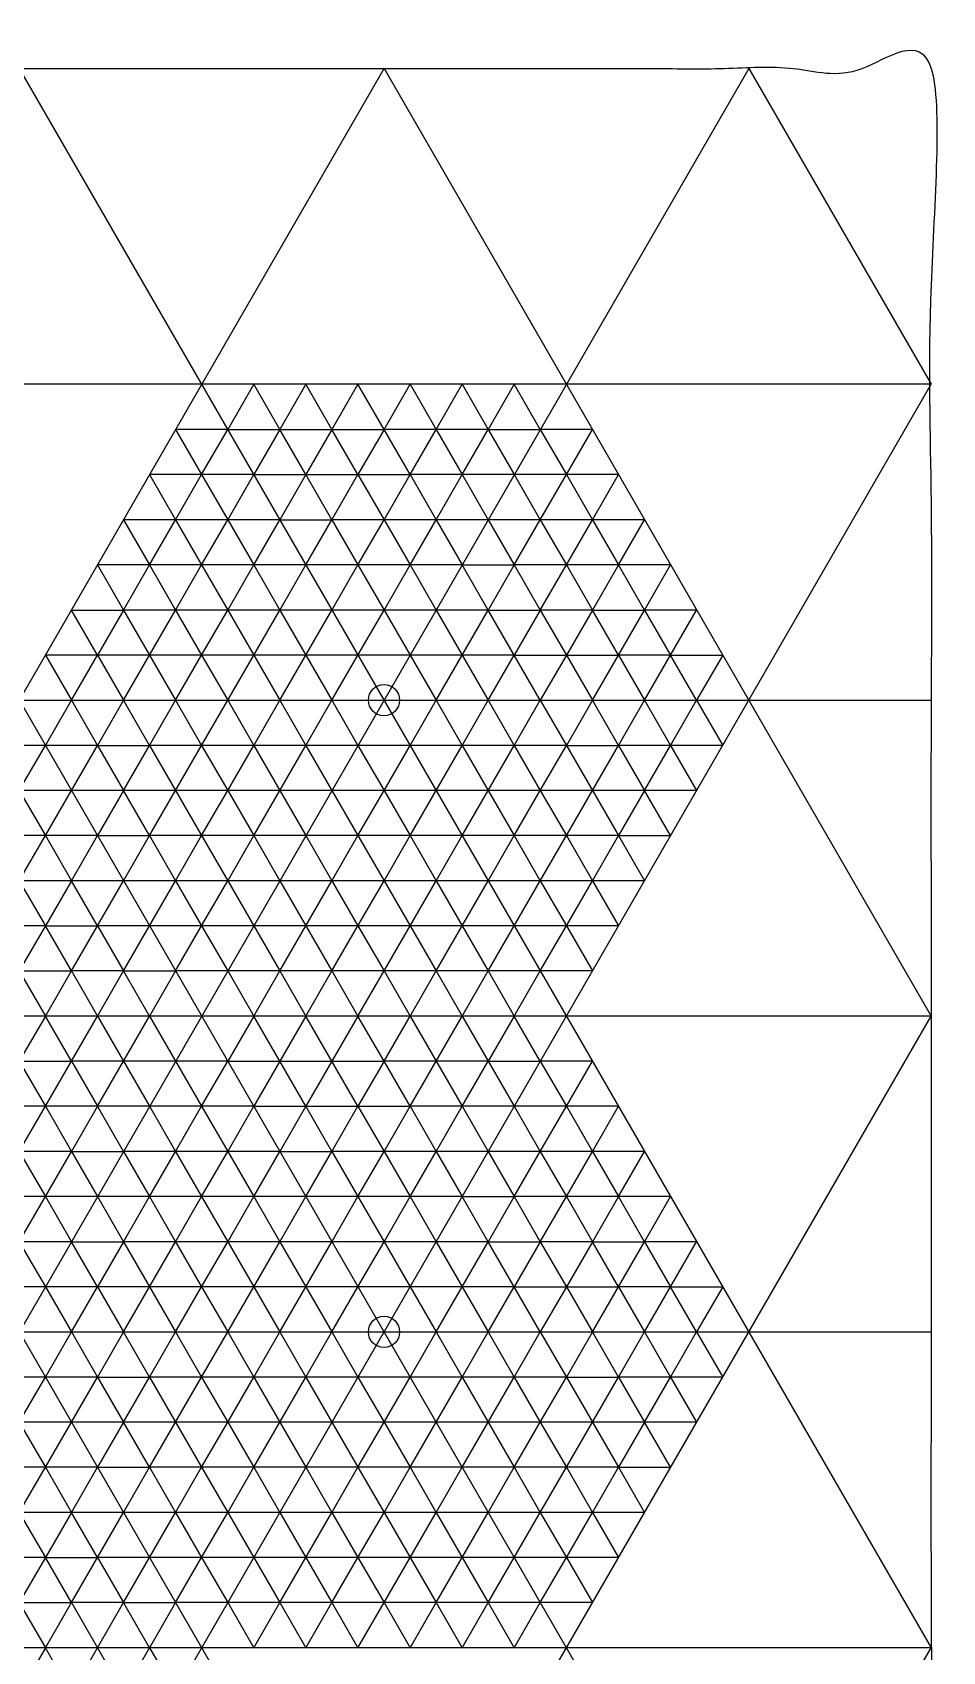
# Model space of a CAD drawing. Header units: millimetres. Extents: x 1 to 180, y 0 to 234.
# Drawn here: x 92.9 to 180.3, y 78.3 to 233.6 of the extents above; entities that cross this region are included whole.
import ezdxf

# ---------------------------------------------------------------- set-up
doc = ezdxf.new("R2010")
doc.units = ezdxf.units.MM
for name, color, linetype in [('CUT 1', 1, 'Continuous'), ('CUT 2', 15, 'Continuous'), ('ENGRAVE 1', 174, 'Continuous'), ('ENGRAVE 2', 3, 'Continuous')]:
    doc.layers.add(name, color=color, linetype=linetype)

msp = doc.modelspace()

# ---------------------------------------------------------------- linework, layer by layer
at = {"layer": 'CUT 1'}
for centre in [(126.66, 169.55), (126.66, 108.93)]:
    msp.add_circle(centre, 1.5, dxfattribs=at)
at = {"layer": 'CUT 2'}
msp.add_open_spline([(21.66, 18), (100.41, 18), (179.16, 18), (179.16, 124.09), (179.16, 230.18), (100.41, 230.18), (21.66, 230.18), (21.66, 124.09), (21.66, 18)], degree=2, knots=[0, 0, 0, 157.5, 157.5, 248.432668, 248.432668, 405.932668, 405.932668, 496.865336, 496.865336, 496.865336], dxfattribs=at)
at = {"layer": 'ENGRAVE 1'}
for p, q in [((114.16, 199.87), (111.66, 195.54)), ((116.66, 195.54), (114.16, 199.87)), ((119.16, 199.87), (116.66, 195.54)), ((121.66, 195.54), (119.16, 199.87)), ((124.16, 199.87), (121.66, 195.54)), ((126.66, 195.54), (124.16, 199.87)), ((126.66, 195.54), (129.16, 199.87)), ((129.16, 199.87), (131.66, 195.54)), ((131.66, 195.54), (134.16, 199.87)), ((134.16, 199.87), (136.66, 195.54)), ((139.16, 199.87), (136.66, 195.54)), ((141.66, 195.54), (139.16, 199.87)), ((111.66, 195.54), (106.66, 195.54)), ((106.66, 195.54), (109.16, 191.21)), ((109.16, 191.21), (111.66, 195.54)), ((111.66, 195.54), (116.66, 195.54)), ((116.66, 195.54), (114.16, 191.21)), ((116.66, 195.54), (121.66, 195.54)), ((119.16, 191.21), (116.66, 195.54)), ((121.66, 195.54), (119.16, 191.21)), ((121.66, 195.54), (126.66, 195.54)), ((124.16, 191.21), (121.66, 195.54)), ((126.66, 195.54), (124.16, 191.21)), ((131.66, 195.54), (126.66, 195.54)), ((129.16, 191.21), (126.66, 195.54)), ((129.16, 191.21), (131.66, 195.54)), ((136.66, 195.54), (131.66, 195.54)), ((131.66, 195.54), (134.16, 191.21)), ((134.16, 191.21), (136.66, 195.54)), ((136.66, 195.54), (139.16, 191.21)), ((136.66, 195.54), (141.66, 195.54)), ((146.66, 195.54), (141.66, 195.54)), ((141.66, 195.54), (144.16, 191.21)), ((144.16, 191.21), (146.66, 195.54)), ((104.16, 191.21), (106.66, 186.87)), ((109.16, 191.21), (104.16, 191.21)), ((106.66, 186.87), (109.16, 191.21)), ((114.16, 191.21), (109.16, 191.21)), ((109.16, 191.21), (111.66, 186.87)), ((111.66, 186.87), (114.16, 191.21)), ((114.16, 191.21), (119.16, 191.21)), ((119.16, 191.21), (116.66, 186.87)), ((121.66, 186.87), (119.16, 191.21)), ((119.16, 191.21), (124.16, 191.21)), ((121.66, 186.87), (124.16, 191.21)), ((124.16, 191.21), (129.16, 191.21)), ((124.16, 191.21), (126.66, 186.87)), ((126.66, 186.87), (129.16, 191.21)), ((134.16, 191.21), (129.16, 191.21)), ((129.16, 191.21), (131.66, 186.87)), ((131.66, 186.87), (134.16, 191.21)), ((139.16, 191.21), (134.16, 191.21)), ((134.16, 191.21), (136.66, 186.87)), ((144.16, 191.21), (139.16, 191.21)), ((139.16, 191.21), (141.66, 186.87)), ((141.66, 186.87), (144.16, 191.21)), ((149.16, 191.21), (144.16, 191.21)), ((144.16, 191.21), (146.66, 186.87)), ((146.66, 186.87), (149.16, 191.21)), ((106.66, 186.87), (101.66, 186.87)), ((101.66, 186.87), (104.16, 182.54)), ((104.16, 182.54), (106.66, 186.87)), ((111.66, 186.87), (106.66, 186.87)), ((106.66, 186.87), (109.16, 182.54)), ((109.16, 182.54), (111.66, 186.87)), ((116.66, 186.87), (111.66, 186.87)), ((111.66, 186.87), (114.16, 182.54)), ((114.16, 182.54), (116.66, 186.87)), ((116.66, 186.87), (121.66, 186.87)), ((119.16, 182.54), (121.66, 186.87)), ((126.66, 186.87), (121.66, 186.87)), ((121.66, 186.87), (124.16, 182.54)), ((124.16, 182.54), (126.66, 186.87)), ((126.66, 186.87), (129.16, 182.54)), ((131.66, 186.87), (126.66, 186.87)), ((129.16, 182.54), (131.66, 186.87)), ((136.66, 186.87), (131.66, 186.87)), ((131.66, 186.87), (134.16, 182.54)), ((141.66, 186.87), (136.66, 186.87)), ((136.66, 186.87), (139.16, 182.54)), ((139.16, 182.54), (141.66, 186.87)), ((146.66, 186.87), (141.66, 186.87)), ((141.66, 186.87), (144.16, 182.54)), ((144.16, 182.54), (146.66, 186.87)), ((151.66, 186.87), (146.66, 186.87)), ((146.66, 186.87), (149.16, 182.54)), ((149.16, 182.54), (151.66, 186.87)), ((99.16, 182.54), (101.66, 178.21)), ((104.16, 182.54), (99.16, 182.54)), ((101.66, 178.21), (104.16, 182.54)), ((104.16, 182.54), (106.66, 178.21)), ((109.16, 182.54), (104.16, 182.54)), ((106.66, 178.21), (109.16, 182.54)), ((114.16, 182.54), (109.16, 182.54)), ((109.16, 182.54), (111.66, 178.21)), ((111.66, 178.21), (114.16, 182.54)), ((119.16, 182.54), (114.16, 182.54)), ((114.16, 182.54), (116.66, 178.21)), ((116.66, 178.21), (119.16, 182.54)), ((124.16, 182.54), (119.16, 182.54)), ((121.66, 178.21), (124.16, 182.54)), ((129.16, 182.54), (124.16, 182.54)), ((124.16, 182.54), (126.66, 178.21)), ((126.66, 178.21), (129.16, 182.54)), ((134.16, 182.54), (129.16, 182.54)), ((129.16, 182.54), (131.66, 178.21)), ((136.66, 178.21), (134.16, 182.54)), ((134.16, 182.54), (139.16, 182.54)), ((139.16, 182.54), (136.66, 178.21)), ((144.16, 182.54), (139.16, 182.54)), ((139.16, 182.54), (141.66, 178.21)), ((141.66, 178.21), (144.16, 182.54)), ((144.16, 182.54), (146.66, 178.21)), ((149.16, 182.54), (144.16, 182.54)), ((149.16, 182.54), (146.66, 178.21)), ((154.16, 182.54), (149.16, 182.54)), ((151.66, 178.21), (149.16, 182.54)), ((151.66, 178.21), (154.16, 182.54)), ((99.16, 173.88), (96.66, 178.21)), ((96.66, 178.21), (101.66, 178.21)), ((101.66, 178.21), (99.16, 173.88)), ((101.66, 178.21), (104.16, 173.88)), ((106.66, 178.21), (101.66, 178.21)), ((104.16, 173.88), (106.66, 178.21)), ((111.66, 178.21), (106.66, 178.21)), ((106.66, 178.21), (109.16, 173.88)), ((109.16, 173.88), (111.66, 178.21)), ((116.66, 178.21), (111.66, 178.21)), ((111.66, 178.21), (114.16, 173.88)), ((114.16, 173.88), (116.66, 178.21)), ((121.66, 178.21), (116.66, 178.21)), ((116.66, 178.21), (119.16, 173.88)), ((119.16, 173.88), (121.66, 178.21)), ((126.66, 178.21), (121.66, 178.21)), ((124.16, 173.88), (126.66, 178.21)), ((126.66, 178.21), (129.16, 173.88)), ((131.66, 178.21), (126.66, 178.21)), ((136.66, 178.21), (131.66, 178.21)), ((131.66, 178.21), (134.16, 173.88)), ((134.16, 173.88), (136.66, 178.21)), ((139.16, 173.88), (136.66, 178.21)), ((136.66, 178.21), (141.66, 178.21)), ((141.66, 178.21), (139.16, 173.88)), ((146.66, 178.21), (141.66, 178.21)), ((141.66, 178.21), (144.16, 173.88)), ((146.66, 178.21), (144.16, 173.88)), ((149.16, 173.88), (146.66, 178.21)), ((146.66, 178.21), (151.66, 178.21)), ((149.16, 173.88), (151.66, 178.21)), ((156.66, 178.21), (151.66, 178.21)), ((151.66, 178.21), (154.16, 173.88)), ((154.16, 173.88), (156.66, 178.21)), ((99.16, 173.88), (94.16, 173.88)), ((94.16, 173.88), (96.66, 169.55)), ((96.66, 169.55), (99.16, 173.88)), ((104.16, 173.88), (99.16, 173.88)), ((99.16, 173.88), (101.66, 169.55)), ((101.66, 169.55), (104.16, 173.88)), ((104.16, 173.88), (106.66, 169.55)), ((109.16, 173.88), (104.16, 173.88)), ((106.66, 169.55), (109.16, 173.88)), ((114.16, 173.88), (109.16, 173.88)), ((109.16, 173.88), (111.66, 169.55)), ((111.66, 169.55), (114.16, 173.88)), ((119.16, 173.88), (114.16, 173.88)), ((114.16, 173.88), (116.66, 169.55)), ((116.66, 169.55), (119.16, 173.88)), ((119.16, 173.88), (121.66, 169.55)), ((124.16, 173.88), (119.16, 173.88)), ((121.66, 169.55), (124.16, 173.88)), ((129.16, 173.88), (124.16, 173.88)), ((134.16, 173.88), (129.16, 173.88)), ((129.16, 173.88), (131.66, 169.55)), ((131.66, 169.55), (134.16, 173.88)), ((134.16, 173.88), (136.66, 169.55)), ((139.16, 173.88), (134.16, 173.88)), ((136.66, 169.55), (139.16, 173.88)), ((139.16, 173.88), (144.16, 173.88)), ((141.66, 169.55), (139.16, 173.88)), ((144.16, 173.88), (141.66, 169.55)), ((144.16, 173.88), (146.66, 169.55)), ((144.16, 173.88), (149.16, 173.88)), ((146.66, 169.55), (149.16, 173.88)), ((149.16, 173.88), (151.66, 169.55)), ((154.16, 173.88), (149.16, 173.88)), ((151.66, 169.55), (154.16, 173.88)), ((156.66, 169.55), (154.16, 173.88)), ((154.16, 173.88), (159.16, 173.88)), ((159.16, 173.88), (156.66, 169.55)), ((94.16, 165.22), (96.66, 169.55)), ((96.66, 169.55), (99.16, 165.22)), ((101.66, 169.55), (99.16, 165.22)), ((104.16, 165.22), (101.66, 169.55)), ((104.16, 165.22), (106.66, 169.55)), ((106.66, 169.55), (109.16, 165.22)), ((109.16, 165.22), (111.66, 169.55)), ((111.66, 169.55), (114.16, 165.22)), ((114.16, 165.22), (116.66, 169.55)), ((116.66, 169.55), (119.16, 165.22)), ((119.16, 165.22), (121.66, 169.55)), ((121.66, 169.55), (124.16, 165.22)), ((129.16, 165.22), (131.66, 169.55)), ((131.66, 169.55), (134.16, 165.22)), ((134.16, 165.22), (136.66, 169.55)), ((136.66, 169.55), (139.16, 165.22)), ((139.16, 165.22), (141.66, 169.55)), ((141.66, 169.55), (144.16, 165.22)), ((146.66, 169.55), (144.16, 165.22)), ((149.16, 165.22), (146.66, 169.55)), ((149.16, 165.22), (151.66, 169.55)), ((151.66, 169.55), (154.16, 165.22)), ((154.16, 165.22), (156.66, 169.55)), ((156.66, 169.55), (159.16, 165.22)), ((94.16, 165.22), (89.16, 165.22)), ((91.66, 160.89), (94.16, 165.22)), ((99.16, 165.22), (94.16, 165.22)), ((96.66, 160.89), (99.16, 165.22)), ((99.16, 165.22), (104.16, 165.22)), ((99.16, 165.22), (101.66, 160.89)), ((101.66, 160.89), (104.16, 165.22)), ((104.16, 165.22), (106.66, 160.89)), ((109.16, 165.22), (104.16, 165.22)), ((106.66, 160.89), (109.16, 165.22)), ((114.16, 165.22), (109.16, 165.22)), ((109.16, 165.22), (111.66, 160.89)), ((111.66, 160.89), (114.16, 165.22)), ((114.16, 165.22), (116.66, 160.89)), ((119.16, 165.22), (114.16, 165.22)), ((116.66, 160.89), (119.16, 165.22)), ((124.16, 165.22), (119.16, 165.22)), ((119.16, 165.22), (121.66, 160.89)), ((129.16, 165.22), (124.16, 165.22)), ((124.16, 165.22), (126.66, 160.89)), ((126.66, 160.89), (129.16, 165.22)), ((134.16, 165.22), (129.16, 165.22)), ((131.66, 160.89), (134.16, 165.22)), ((139.16, 165.22), (134.16, 165.22)), ((134.16, 165.22), (136.66, 160.89)), ((136.66, 160.89), (139.16, 165.22)), ((139.16, 165.22), (141.66, 160.89)), ((144.16, 165.22), (139.16, 165.22)), ((141.66, 160.89), (144.16, 165.22)), ((144.16, 165.22), (146.66, 160.89)), ((144.16, 165.22), (149.16, 165.22)), ((146.66, 160.89), (149.16, 165.22)), ((149.16, 165.22), (151.66, 160.89)), ((154.16, 165.22), (149.16, 165.22)), ((151.66, 160.89), (154.16, 165.22)), ((159.16, 165.22), (154.16, 165.22)), ((154.16, 165.22), (156.66, 160.89)), ((91.66, 160.89), (94.16, 156.56)), ((96.66, 160.89), (91.66, 160.89)), ((94.16, 156.56), (96.66, 160.89)), ((101.66, 160.89), (96.66, 160.89)), ((101.66, 160.89), (99.16, 156.56)), ((104.16, 156.56), (101.66, 160.89)), ((106.66, 160.89), (101.66, 160.89)), ((104.16, 156.56), (106.66, 160.89)), ((106.66, 160.89), (109.16, 156.56)), ((111.66, 160.89), (106.66, 160.89)), ((109.16, 156.56), (111.66, 160.89)), ((116.66, 160.89), (111.66, 160.89)), ((111.66, 160.89), (114.16, 156.56)), ((114.16, 156.56), (116.66, 160.89)), ((116.66, 160.89), (119.16, 156.56)), ((121.66, 160.89), (116.66, 160.89)), ((126.66, 160.89), (121.66, 160.89)), ((121.66, 160.89), (124.16, 156.56)), ((124.16, 156.56), (126.66, 160.89)), ((126.66, 160.89), (129.16, 156.56)), ((131.66, 160.89), (126.66, 160.89)), ((129.16, 156.56), (131.66, 160.89)), ((136.66, 160.89), (131.66, 160.89)), ((134.16, 156.56), (136.66, 160.89)), ((141.66, 160.89), (136.66, 160.89)), ((136.66, 160.89), (139.16, 156.56)), ((139.16, 156.56), (141.66, 160.89)), ((141.66, 160.89), (144.16, 156.56)), ((146.66, 160.89), (141.66, 160.89)), ((144.16, 156.56), (146.66, 160.89)), ((151.66, 160.89), (146.66, 160.89)), ((146.66, 160.89), (149.16, 156.56)), ((151.66, 160.89), (149.16, 156.56)), ((156.66, 160.89), (151.66, 160.89)), ((154.16, 156.56), (151.66, 160.89)), ((94.16, 156.56), (89.16, 156.56)), ((91.66, 152.23), (94.16, 156.56)), ((94.16, 156.56), (96.66, 152.23)), ((99.16, 156.56), (94.16, 156.56)), ((96.66, 152.23), (99.16, 156.56)), ((99.16, 156.56), (104.16, 156.56)), ((101.66, 152.23), (104.16, 156.56)), ((109.16, 156.56), (104.16, 156.56)), ((104.16, 156.56), (106.66, 152.23)), ((106.66, 152.23), (109.16, 156.56)), ((109.16, 156.56), (111.66, 152.23)), ((114.16, 156.56), (109.16, 156.56)), ((111.66, 152.23), (114.16, 156.56)), ((119.16, 156.56), (114.16, 156.56)), ((114.16, 156.56), (116.66, 152.23)), ((119.16, 156.56), (121.66, 152.23)), ((124.16, 156.56), (119.16, 156.56)), ((121.66, 152.23), (124.16, 156.56)), ((129.16, 156.56), (124.16, 156.56)), ((124.16, 156.56), (126.66, 152.23)), ((126.66, 152.23), (129.16, 156.56)), ((134.16, 156.56), (129.16, 156.56)), ((129.16, 156.56), (131.66, 152.23)), ((131.66, 152.23), (134.16, 156.56)), ((139.16, 156.56), (134.16, 156.56)), ((136.66, 152.23), (139.16, 156.56)), ((144.16, 156.56), (139.16, 156.56)), ((139.16, 156.56), (141.66, 152.23)), ((141.66, 152.23), (144.16, 156.56)), ((144.16, 156.56), (146.66, 152.23)), ((149.16, 156.56), (144.16, 156.56)), ((146.66, 152.23), (149.16, 156.56)), ((149.16, 156.56), (151.66, 152.23)), ((149.16, 156.56), (154.16, 156.56)), ((96.66, 152.23), (91.66, 152.23)), ((91.66, 152.23), (94.16, 147.9)), ((96.66, 152.23), (94.16, 147.9)), ((101.66, 152.23), (96.66, 152.23)), ((99.16, 147.9), (96.66, 152.23)), ((99.16, 147.9), (101.66, 152.23)), ((106.66, 152.23), (101.66, 152.23)), ((104.16, 147.9), (106.66, 152.23)), ((111.66, 152.23), (106.66, 152.23)), ((106.66, 152.23), (109.16, 147.9)), ((109.16, 147.9), (111.66, 152.23)), ((111.66, 152.23), (114.16, 147.9)), ((116.66, 152.23), (111.66, 152.23)), ((121.66, 152.23), (116.66, 152.23)), ((116.66, 152.23), (119.16, 147.9)), ((119.16, 147.9), (121.66, 152.23)), ((126.66, 152.23), (121.66, 152.23)), ((121.66, 152.23), (124.16, 147.9)), ((124.16, 147.9), (126.66, 152.23)), ((126.66, 152.23), (129.16, 147.9)), ((131.66, 152.23), (126.66, 152.23)), ((129.16, 147.9), (131.66, 152.23)), ((131.66, 152.23), (134.16, 147.9)), ((136.66, 152.23), (131.66, 152.23)), ((134.16, 147.9), (136.66, 152.23)), ((141.66, 152.23), (136.66, 152.23)), ((139.16, 147.9), (141.66, 152.23)), ((141.66, 152.23), (144.16, 147.9)), ((146.66, 152.23), (141.66, 152.23)), ((144.16, 147.9), (146.66, 152.23)), ((146.66, 152.23), (149.16, 147.9)), ((151.66, 152.23), (146.66, 152.23)), ((94.16, 147.9), (89.16, 147.9)), ((94.16, 147.9), (91.66, 143.57)), ((96.66, 143.57), (94.16, 147.9)), ((94.16, 147.9), (99.16, 147.9)), ((96.66, 143.57), (99.16, 147.9)), ((99.16, 147.9), (101.66, 143.57)), ((104.16, 147.9), (99.16, 147.9)), ((101.66, 143.57), (104.16, 147.9)), ((109.16, 147.9), (104.16, 147.9)), ((106.66, 143.57), (109.16, 147.9)), ((114.16, 147.9), (109.16, 147.9)), ((109.16, 147.9), (111.66, 143.57)), ((119.16, 147.9), (114.16, 147.9)), ((114.16, 147.9), (116.66, 143.57)), ((116.66, 143.57), (119.16, 147.9)), ((124.16, 147.9), (119.16, 147.9)), ((119.16, 147.9), (121.66, 143.57)), ((121.66, 143.57), (124.16, 147.9)), ((129.16, 147.9), (124.16, 147.9)), ((124.16, 147.9), (126.66, 143.57)), ((126.66, 143.57), (129.16, 147.9)), ((134.16, 147.9), (129.16, 147.9)), ((129.16, 147.9), (131.66, 143.57)), ((131.66, 143.57), (134.16, 147.9)), ((139.16, 147.9), (134.16, 147.9)), ((134.16, 147.9), (136.66, 143.57)), ((136.66, 143.57), (139.16, 147.9)), ((144.16, 147.9), (139.16, 147.9)), ((141.66, 143.57), (144.16, 147.9)), ((149.16, 147.9), (144.16, 147.9)), ((144.16, 147.9), (146.66, 143.57)), ((91.66, 143.57), (96.66, 143.57)), ((91.66, 143.57), (94.16, 139.24)), ((94.16, 139.24), (96.66, 143.57)), ((96.66, 143.57), (99.16, 139.24)), ((101.66, 143.57), (96.66, 143.57)), ((99.16, 139.24), (101.66, 143.57)), ((101.66, 143.57), (106.66, 143.57)), ((104.16, 139.24), (101.66, 143.57)), ((106.66, 143.57), (104.16, 139.24)), ((111.66, 143.57), (106.66, 143.57)), ((116.66, 143.57), (111.66, 143.57)), ((111.66, 143.57), (114.16, 139.24)), ((114.16, 139.24), (116.66, 143.57)), ((121.66, 143.57), (116.66, 143.57)), ((116.66, 143.57), (119.16, 139.24)), ((119.16, 139.24), (121.66, 143.57)), ((121.66, 143.57), (124.16, 139.24)), ((126.66, 143.57), (121.66, 143.57)), ((124.16, 139.24), (126.66, 143.57)), ((126.66, 143.57), (129.16, 139.24)), ((131.66, 143.57), (126.66, 143.57)), ((129.16, 139.24), (131.66, 143.57)), ((131.66, 143.57), (134.16, 139.24)), ((136.66, 143.57), (131.66, 143.57)), ((134.16, 139.24), (136.66, 143.57)), ((141.66, 143.57), (136.66, 143.57)), ((136.66, 143.57), (139.16, 139.24)), ((139.16, 139.24), (141.66, 143.57)), ((146.66, 143.57), (141.66, 143.57)), ((94.16, 139.24), (91.66, 134.91)), ((96.66, 134.91), (94.16, 139.24)), ((96.66, 134.91), (99.16, 139.24)), ((99.16, 139.24), (101.66, 134.91)), ((101.66, 134.91), (104.16, 139.24)), ((104.16, 139.24), (106.66, 134.91)), ((114.16, 139.24), (111.66, 134.91)), ((116.66, 134.91), (114.16, 139.24)), ((119.16, 139.24), (116.66, 134.91)), ((121.66, 134.91), (119.16, 139.24)), ((124.16, 139.24), (121.66, 134.91)), ((126.66, 134.91), (124.16, 139.24)), ((126.66, 134.91), (129.16, 139.24)), ((129.16, 139.24), (131.66, 134.91)), ((131.66, 134.91), (134.16, 139.24)), ((134.16, 139.24), (136.66, 134.91)), ((139.16, 139.24), (136.66, 134.91)), ((141.66, 134.91), (139.16, 139.24)), ((91.66, 134.91), (96.66, 134.91)), ((91.66, 134.91), (94.16, 130.58)), ((94.16, 130.58), (96.66, 134.91)), ((101.66, 134.91), (96.66, 134.91)), ((96.66, 134.91), (99.16, 130.58)), ((99.16, 130.58), (101.66, 134.91)), ((101.66, 134.91), (104.16, 130.58)), ((106.66, 134.91), (101.66, 134.91)), ((106.66, 134.91), (109.16, 130.58)), ((111.66, 134.91), (106.66, 134.91)), ((109.16, 130.58), (111.66, 134.91)), ((111.66, 134.91), (116.66, 134.91)), ((116.66, 134.91), (114.16, 130.58)), ((116.66, 134.91), (121.66, 134.91)), ((119.16, 130.58), (116.66, 134.91)), ((121.66, 134.91), (119.16, 130.58)), ((124.16, 130.58), (121.66, 134.91)), ((121.66, 134.91), (126.66, 134.91)), ((126.66, 134.91), (124.16, 130.58)), ((129.16, 130.58), (126.66, 134.91)), ((131.66, 134.91), (126.66, 134.91)), ((129.16, 130.58), (131.66, 134.91)), ((136.66, 134.91), (131.66, 134.91)), ((131.66, 134.91), (134.16, 130.58)), ((134.16, 130.58), (136.66, 134.91)), ((136.66, 134.91), (141.66, 134.91)), ((136.66, 134.91), (139.16, 130.58)), ((146.66, 134.91), (141.66, 134.91)), ((141.66, 134.91), (144.16, 130.58)), ((144.16, 130.58), (146.66, 134.91)), ((94.16, 130.58), (89.16, 130.58)), ((91.66, 126.25), (94.16, 130.58)), ((99.16, 130.58), (94.16, 130.58)), ((94.16, 130.58), (96.66, 126.25)), ((99.16, 130.58), (96.66, 126.25)), ((101.66, 126.25), (99.16, 130.58)), ((104.16, 130.58), (99.16, 130.58)), ((104.16, 130.58), (106.66, 126.25)), ((109.16, 130.58), (104.16, 130.58)), ((106.66, 126.25), (109.16, 130.58)), ((109.16, 130.58), (111.66, 126.25)), ((114.16, 130.58), (109.16, 130.58)), ((111.66, 126.25), (114.16, 130.58)), ((114.16, 130.58), (119.16, 130.58)), ((119.16, 130.58), (116.66, 126.25)), ((121.66, 126.25), (119.16, 130.58)), ((119.16, 130.58), (124.16, 130.58)), ((121.66, 126.25), (124.16, 130.58)), ((124.16, 130.58), (126.66, 126.25)), ((124.16, 130.58), (129.16, 130.58)), ((126.66, 126.25), (129.16, 130.58)), ((134.16, 130.58), (129.16, 130.58)), ((129.16, 130.58), (131.66, 126.25)), ((131.66, 126.25), (134.16, 130.58)), ((139.16, 130.58), (134.16, 130.58)), ((134.16, 130.58), (136.66, 126.25)), ((144.16, 130.58), (139.16, 130.58)), ((139.16, 130.58), (141.66, 126.25)), ((141.66, 126.25), (144.16, 130.58)), ((144.16, 130.58), (146.66, 126.25)), ((149.16, 130.58), (144.16, 130.58)), ((146.66, 126.25), (149.16, 130.58)), ((96.66, 126.25), (91.66, 126.25)), ((91.66, 126.25), (94.16, 121.92)), ((94.16, 121.92), (96.66, 126.25)), ((96.66, 126.25), (101.66, 126.25)), ((96.66, 126.25), (99.16, 121.92)), ((106.66, 126.25), (101.66, 126.25)), ((101.66, 126.25), (104.16, 121.92)), ((104.16, 121.92), (106.66, 126.25)), ((106.66, 126.25), (109.16, 121.92)), ((111.66, 126.25), (106.66, 126.25)), ((109.16, 121.92), (111.66, 126.25)), ((111.66, 126.25), (114.16, 121.92)), ((116.66, 126.25), (111.66, 126.25)), ((114.16, 121.92), (116.66, 126.25)), ((116.66, 126.25), (121.66, 126.25)), ((119.16, 121.92), (121.66, 126.25)), ((121.66, 126.25), (124.16, 121.92)), ((126.66, 126.25), (121.66, 126.25)), ((124.16, 121.92), (126.66, 126.25)), ((131.66, 126.25), (126.66, 126.25)), ((126.66, 126.25), (129.16, 121.92)), ((129.16, 121.92), (131.66, 126.25)), ((131.66, 126.25), (134.16, 121.92)), ((136.66, 126.25), (131.66, 126.25)), ((141.66, 126.25), (136.66, 126.25)), ((136.66, 126.25), (139.16, 121.92)), ((139.16, 121.92), (141.66, 126.25)), ((146.66, 126.25), (141.66, 126.25)), ((141.66, 126.25), (144.16, 121.92)), ((144.16, 121.92), (146.66, 126.25)), ((151.66, 126.25), (146.66, 126.25)), ((146.66, 126.25), (149.16, 121.92)), ((149.16, 121.92), (151.66, 126.25)), ((94.16, 121.92), (89.16, 121.92)), ((91.66, 117.59), (94.16, 121.92)), ((99.16, 121.92), (94.16, 121.92)), ((94.16, 121.92), (96.66, 117.59)), ((104.16, 121.92), (99.16, 121.92)), ((99.16, 121.92), (101.66, 117.59)), ((101.66, 117.59), (104.16, 121.92)), ((109.16, 121.92), (104.16, 121.92)), ((104.16, 121.92), (106.66, 117.59)), ((106.66, 117.59), (109.16, 121.92)), ((109.16, 121.92), (111.66, 117.59)), ((114.16, 121.92), (109.16, 121.92)), ((111.66, 117.59), (114.16, 121.92)), ((114.16, 121.92), (116.66, 117.59)), ((119.16, 121.92), (114.16, 121.92)), ((116.66, 117.59), (119.16, 121.92)), ((124.16, 121.92), (119.16, 121.92)), ((121.66, 117.59), (124.16, 121.92)), ((124.16, 121.92), (126.66, 117.59)), ((129.16, 121.92), (124.16, 121.92)), ((126.66, 117.59), (129.16, 121.92)), ((134.16, 121.92), (129.16, 121.92)), ((129.16, 121.92), (131.66, 117.59)), ((134.16, 121.92), (139.16, 121.92)), ((136.66, 117.59), (134.16, 121.92)), ((139.16, 121.92), (136.66, 117.59)), ((144.16, 121.92), (139.16, 121.92)), ((139.16, 121.92), (141.66, 117.59)), ((141.66, 117.59), (144.16, 121.92)), ((144.16, 121.92), (146.66, 117.59)), ((149.16, 121.92), (144.16, 121.92)), ((149.16, 121.92), (146.66, 117.59)), ((151.66, 117.59), (149.16, 121.92)), ((154.16, 121.92), (149.16, 121.92)), ((151.66, 117.59), (154.16, 121.92)), ((96.66, 117.59), (91.66, 117.59)), ((91.66, 117.59), (94.16, 113.26)), ((99.16, 113.26), (96.66, 117.59)), ((96.66, 117.59), (101.66, 117.59)), ((101.66, 117.59), (99.16, 113.26)), ((106.66, 117.59), (101.66, 117.59)), ((101.66, 117.59), (104.16, 113.26)), ((104.16, 113.26), (106.66, 117.59)), ((106.66, 117.59), (109.16, 113.26)), ((111.66, 117.59), (106.66, 117.59)), ((109.16, 113.26), (111.66, 117.59)), ((111.66, 117.59), (114.16, 113.26)), ((116.66, 117.59), (111.66, 117.59)), ((114.16, 113.26), (116.66, 117.59)), ((116.66, 117.59), (119.16, 113.26)), ((121.66, 117.59), (116.66, 117.59)), ((119.16, 113.26), (121.66, 117.59)), ((126.66, 117.59), (121.66, 117.59)), ((124.16, 113.26), (126.66, 117.59)), ((131.66, 117.59), (126.66, 117.59)), ((126.66, 117.59), (129.16, 113.26)), ((136.66, 117.59), (131.66, 117.59)), ((131.66, 117.59), (134.16, 113.26)), ((134.16, 113.26), (136.66, 117.59)), ((136.66, 117.59), (141.66, 117.59)), ((139.16, 113.26), (136.66, 117.59)), ((141.66, 117.59), (139.16, 113.26)), ((146.66, 117.59), (141.66, 117.59)), ((141.66, 117.59), (144.16, 113.26)), ((146.66, 117.59), (144.16, 113.26)), ((146.66, 117.59), (151.66, 117.59)), ((149.16, 113.26), (146.66, 117.59)), ((149.16, 113.26), (151.66, 117.59)), ((156.66, 117.59), (151.66, 117.59)), ((151.66, 117.59), (154.16, 113.26)), ((154.16, 113.26), (156.66, 117.59)), ((94.16, 113.26), (89.16, 113.26)), ((99.16, 113.26), (94.16, 113.26)), ((94.16, 113.26), (96.66, 108.93)), ((96.66, 108.93), (99.16, 113.26)), ((104.16, 113.26), (99.16, 113.26)), ((99.16, 113.26), (101.66, 108.93)), ((101.66, 108.93), (104.16, 113.26)), ((109.16, 113.26), (104.16, 113.26)), ((104.16, 113.26), (106.66, 108.93)), ((106.66, 108.93), (109.16, 113.26)), ((109.16, 113.26), (111.66, 108.93)), ((114.16, 113.26), (109.16, 113.26)), ((111.66, 108.93), (114.16, 113.26)), ((114.16, 113.26), (116.66, 108.93)), ((119.16, 113.26), (114.16, 113.26)), ((116.66, 108.93), (119.16, 113.26)), ((119.16, 113.26), (121.66, 108.93)), ((124.16, 113.26), (119.16, 113.26)), ((121.66, 108.93), (124.16, 113.26)), ((129.16, 113.26), (124.16, 113.26)), ((134.16, 113.26), (129.16, 113.26)), ((129.16, 113.26), (131.66, 108.93)), ((131.66, 108.93), (134.16, 113.26)), ((134.16, 113.26), (136.66, 108.93)), ((139.16, 113.26), (134.16, 113.26)), ((136.66, 108.93), (139.16, 113.26)), ((139.16, 113.26), (144.16, 113.26)), ((141.66, 108.93), (139.16, 113.26)), ((144.16, 113.26), (141.66, 108.93)), ((144.16, 113.26), (146.66, 108.93)), ((144.16, 113.26), (149.16, 113.26)), ((146.66, 108.93), (149.16, 113.26)), ((149.16, 113.26), (151.66, 108.93)), ((154.16, 113.26), (149.16, 113.26)), ((151.66, 108.93), (154.16, 113.26)), ((154.16, 113.26), (159.16, 113.26)), ((156.66, 108.93), (154.16, 113.26)), ((159.16, 113.26), (156.66, 108.93)), ((94.16, 104.6), (96.66, 108.93)), ((96.66, 108.93), (99.16, 104.6)), ((101.66, 108.93), (99.16, 104.6)), ((104.16, 104.6), (101.66, 108.93)), ((104.16, 104.6), (106.66, 108.93)), ((106.66, 108.93), (109.16, 104.6)), ((109.16, 104.6), (111.66, 108.93)), ((111.66, 108.93), (114.16, 104.6)), ((114.16, 104.6), (116.66, 108.93)), ((116.66, 108.93), (119.16, 104.6)), ((119.16, 104.6), (121.66, 108.93)), ((121.66, 108.93), (124.16, 104.6)), ((129.16, 104.6), (131.66, 108.93)), ((131.66, 108.93), (134.16, 104.6)), ((134.16, 104.6), (136.66, 108.93)), ((136.66, 108.93), (139.16, 104.6)), ((139.16, 104.6), (141.66, 108.93)), ((141.66, 108.93), (144.16, 104.6)), ((146.66, 108.93), (144.16, 104.6)), ((149.16, 104.6), (146.66, 108.93)), ((149.16, 104.6), (151.66, 108.93)), ((151.66, 108.93), (154.16, 104.6)), ((154.16, 104.6), (156.66, 108.93)), ((156.66, 108.93), (159.16, 104.6)), ((94.16, 104.6), (89.16, 104.6)), ((91.66, 100.27), (94.16, 104.6)), ((99.16, 104.6), (94.16, 104.6)), ((96.66, 100.27), (99.16, 104.6)), ((99.16, 104.6), (104.16, 104.6)), ((99.16, 104.6), (101.66, 100.27)), ((101.66, 100.27), (104.16, 104.6)), ((109.16, 104.6), (104.16, 104.6)), ((104.16, 104.6), (106.66, 100.27)), ((106.66, 100.27), (109.16, 104.6)), ((109.16, 104.6), (111.66, 100.27)), ((114.16, 104.6), (109.16, 104.6)), ((111.66, 100.27), (114.16, 104.6)), ((119.16, 104.6), (114.16, 104.6)), ((114.16, 104.6), (116.66, 100.27)), ((116.66, 100.27), (119.16, 104.6)), ((124.16, 104.6), (119.16, 104.6)), ((119.16, 104.6), (121.66, 100.27)), ((124.16, 104.6), (126.66, 100.27)), ((129.16, 104.6), (124.16, 104.6)), ((126.66, 100.27), (129.16, 104.6)), ((134.16, 104.6), (129.16, 104.6)), ((131.66, 100.27), (134.16, 104.6)), ((139.16, 104.6), (134.16, 104.6)), ((134.16, 104.6), (136.66, 100.27)), ((136.66, 100.27), (139.16, 104.6)), ((144.16, 104.6), (139.16, 104.6)), ((139.16, 104.6), (141.66, 100.27)), ((141.66, 100.27), (144.16, 104.6)), ((144.16, 104.6), (146.66, 100.27)), ((144.16, 104.6), (149.16, 104.6)), ((146.66, 100.27), (149.16, 104.6)), ((154.16, 104.6), (149.16, 104.6)), ((149.16, 104.6), (151.66, 100.27)), ((151.66, 100.27), (154.16, 104.6)), ((154.16, 104.6), (156.66, 100.27)), ((159.16, 104.6), (154.16, 104.6)), ((96.66, 100.27), (91.66, 100.27)), ((91.66, 100.27), (94.16, 95.94)), ((94.16, 95.94), (96.66, 100.27)), ((101.66, 100.27), (96.66, 100.27)), ((101.66, 100.27), (99.16, 95.94)), ((106.66, 100.27), (101.66, 100.27)), ((104.16, 95.94), (101.66, 100.27)), ((104.16, 95.94), (106.66, 100.27)), ((111.66, 100.27), (106.66, 100.27)), ((106.66, 100.27), (109.16, 95.94)), ((109.16, 95.94), (111.66, 100.27)), ((111.66, 100.27), (114.16, 95.94)), ((116.66, 100.27), (111.66, 100.27)), ((114.16, 95.94), (116.66, 100.27)), ((121.66, 100.27), (116.66, 100.27)), ((116.66, 100.27), (119.16, 95.94)), ((126.66, 100.27), (121.66, 100.27)), ((121.66, 100.27), (124.16, 95.94)), ((124.16, 95.94), (126.66, 100.27)), ((126.66, 100.27), (129.16, 95.94)), ((131.66, 100.27), (126.66, 100.27)), ((129.16, 95.94), (131.66, 100.27)), ((136.66, 100.27), (131.66, 100.27)), ((134.16, 95.94), (136.66, 100.27)), ((141.66, 100.27), (136.66, 100.27)), ((136.66, 100.27), (139.16, 95.94)), ((139.16, 95.94), (141.66, 100.27)), ((141.66, 100.27), (144.16, 95.94)), ((146.66, 100.27), (141.66, 100.27)), ((144.16, 95.94), (146.66, 100.27)), ((146.66, 100.27), (149.16, 95.94)), ((151.66, 100.27), (146.66, 100.27)), ((151.66, 100.27), (149.16, 95.94)), ((156.66, 100.27), (151.66, 100.27)), ((154.16, 95.94), (151.66, 100.27)), ((94.16, 95.94), (89.16, 95.94)), ((91.66, 91.61), (94.16, 95.94)), ((94.16, 95.94), (96.66, 91.61)), ((99.16, 95.94), (94.16, 95.94)), ((96.66, 91.61), (99.16, 95.94)), ((99.16, 95.94), (104.16, 95.94)), ((101.66, 91.61), (104.16, 95.94)), ((104.16, 95.94), (106.66, 91.61)), ((109.16, 95.94), (104.16, 95.94)), ((106.66, 91.61), (109.16, 95.94)), ((114.16, 95.94), (109.16, 95.94)), ((109.16, 95.94), (111.66, 91.61)), ((111.66, 91.61), (114.16, 95.94)), ((114.16, 95.94), (116.66, 91.61)), ((119.16, 95.94), (114.16, 95.94)), ((124.16, 95.94), (119.16, 95.94)), ((119.16, 95.94), (121.66, 91.61)), ((121.66, 91.61), (124.16, 95.94)), ((124.16, 95.94), (126.66, 91.61)), ((129.16, 95.94), (124.16, 95.94)), ((126.66, 91.61), (129.16, 95.94)), ((134.16, 95.94), (129.16, 95.94)), ((129.16, 95.94), (131.66, 91.61)), ((131.66, 91.61), (134.16, 95.94)), ((139.16, 95.94), (134.16, 95.94)), ((136.66, 91.61), (139.16, 95.94)), ((144.16, 95.94), (139.16, 95.94)), ((139.16, 95.94), (141.66, 91.61)), ((141.66, 91.61), (144.16, 95.94)), ((149.16, 95.94), (144.16, 95.94)), ((144.16, 95.94), (146.66, 91.61)), ((146.66, 91.61), (149.16, 95.94)), ((149.16, 95.94), (154.16, 95.94)), ((149.16, 95.94), (151.66, 91.61)), ((96.66, 91.61), (91.66, 91.61)), ((91.66, 91.61), (94.16, 87.28)), ((96.66, 91.61), (94.16, 87.28)), ((99.16, 87.28), (96.66, 91.61)), ((101.66, 91.61), (96.66, 91.61)), ((99.16, 87.28), (101.66, 91.61)), ((106.66, 91.61), (101.66, 91.61)), ((104.16, 87.28), (106.66, 91.61)), ((106.66, 91.61), (109.16, 87.28)), ((111.66, 91.61), (106.66, 91.61)), ((109.16, 87.28), (111.66, 91.61)), ((116.66, 91.61), (111.66, 91.61)), ((111.66, 91.61), (114.16, 87.28)), ((121.66, 91.61), (116.66, 91.61)), ((116.66, 91.61), (119.16, 87.28)), ((119.16, 87.28), (121.66, 91.61)), ((121.66, 91.61), (124.16, 87.28)), ((126.66, 91.61), (121.66, 91.61)), ((124.16, 87.28), (126.66, 91.61)), ((126.66, 91.61), (129.16, 87.28)), ((131.66, 91.61), (126.66, 91.61)), ((129.16, 87.28), (131.66, 91.61)), ((136.66, 91.61), (131.66, 91.61)), ((131.66, 91.61), (134.16, 87.28)), ((134.16, 87.28), (136.66, 91.61)), ((141.66, 91.61), (136.66, 91.61)), ((139.16, 87.28), (141.66, 91.61)), ((141.66, 91.61), (144.16, 87.28)), ((146.66, 91.61), (141.66, 91.61)), ((144.16, 87.28), (146.66, 91.61)), ((146.66, 91.61), (149.16, 87.28)), ((151.66, 91.61), (146.66, 91.61)), ((94.16, 87.28), (89.16, 87.28)), ((94.16, 87.28), (91.66, 82.95)), ((94.16, 87.28), (99.16, 87.28)), ((96.66, 82.95), (94.16, 87.28)), ((96.66, 82.95), (99.16, 87.28)), ((99.16, 87.28), (101.66, 82.95)), ((104.16, 87.28), (99.16, 87.28)), ((101.66, 82.95), (104.16, 87.28)), ((109.16, 87.28), (104.16, 87.28)), ((106.66, 82.95), (109.16, 87.28)), ((109.16, 87.28), (111.66, 82.95)), ((114.16, 87.28), (109.16, 87.28)), ((119.16, 87.28), (114.16, 87.28)), ((114.16, 87.28), (116.66, 82.95)), ((116.66, 82.95), (119.16, 87.28)), ((119.16, 87.28), (121.66, 82.95)), ((124.16, 87.28), (119.16, 87.28)), ((121.66, 82.95), (124.16, 87.28)), ((129.16, 87.28), (124.16, 87.28)), ((124.16, 87.28), (126.66, 82.95)), ((126.66, 82.95), (129.16, 87.28)), ((134.16, 87.28), (129.16, 87.28)), ((129.16, 87.28), (131.66, 82.95)), ((131.66, 82.95), (134.16, 87.28)), ((139.16, 87.28), (134.16, 87.28)), ((134.16, 87.28), (136.66, 82.95)), ((136.66, 82.95), (139.16, 87.28)), ((144.16, 87.28), (139.16, 87.28)), ((141.66, 82.95), (144.16, 87.28)), ((144.16, 87.28), (146.66, 82.95)), ((149.16, 87.28), (144.16, 87.28)), ((91.66, 82.95), (94.16, 78.62)), ((91.66, 82.95), (96.66, 82.95)), ((94.16, 78.62), (96.66, 82.95)), ((96.66, 82.95), (99.16, 78.62)), ((101.66, 82.95), (96.66, 82.95)), ((99.16, 78.62), (101.66, 82.95)), ((101.66, 82.95), (106.66, 82.95)), ((104.16, 78.62), (101.66, 82.95)), ((106.66, 82.95), (104.16, 78.62)), ((111.66, 82.95), (106.66, 82.95)), ((116.66, 82.95), (111.66, 82.95)), ((111.66, 82.95), (114.16, 78.62)), ((114.16, 78.62), (116.66, 82.95)), ((116.66, 82.95), (119.16, 78.62)), ((121.66, 82.95), (116.66, 82.95)), ((119.16, 78.62), (121.66, 82.95)), ((121.66, 82.95), (124.16, 78.62)), ((126.66, 82.95), (121.66, 82.95)), ((124.16, 78.62), (126.66, 82.95)), ((131.66, 82.95), (126.66, 82.95)), ((126.66, 82.95), (129.16, 78.62)), ((129.16, 78.62), (131.66, 82.95)), ((136.66, 82.95), (131.66, 82.95)), ((131.66, 82.95), (134.16, 78.62)), ((134.16, 78.62), (136.66, 82.95)), ((136.66, 82.95), (139.16, 78.62)), ((141.66, 82.95), (136.66, 82.95)), ((139.16, 78.62), (141.66, 82.95)), ((146.66, 82.95), (141.66, 82.95)), ((94.16, 78.62), (91.66, 74.29)), ((96.66, 74.29), (94.16, 78.62)), ((96.66, 74.29), (99.16, 78.62)), ((99.16, 78.62), (101.66, 74.29)), ((101.66, 74.29), (104.16, 78.62)), ((104.16, 78.62), (106.66, 74.29))]:
    msp.add_line(p, q, dxfattribs=at)
at = {"layer": 'ENGRAVE 2'}
for p, q in [((21.66, 230.18), (126.66, 48.31)), ((56.66, 230.18), (161.66, 48.31)), ((179.16, 199.87), (21.66, 199.87)), ((161.66, 48.31), (179.16, 78.62))]:
    msp.add_line(p, q, dxfattribs=at)
for points in [[(21.66, 48.31), (126.66, 230.18)], [(161.66, 230.18), (39.16, 18)], [(91.66, 230.18), (179.16, 78.62)], [(126.66, 230.18), (179.16, 139.24)], [(161.66, 230.18), (179.16, 199.87)], [(74.16, 18), (179.16, 199.87)], [(21.66, 169.55), (179.16, 169.55)], [(179.16, 139.24), (21.66, 139.24)], [(126.66, 48.31), (179.16, 139.24)], [(21.66, 108.93), (179.16, 108.93)], [(179.16, 78.62), (21.66, 78.62)]]:
    msp.add_lwpolyline(points, dxfattribs=at)

doc.saveas('drawing.dxf')
